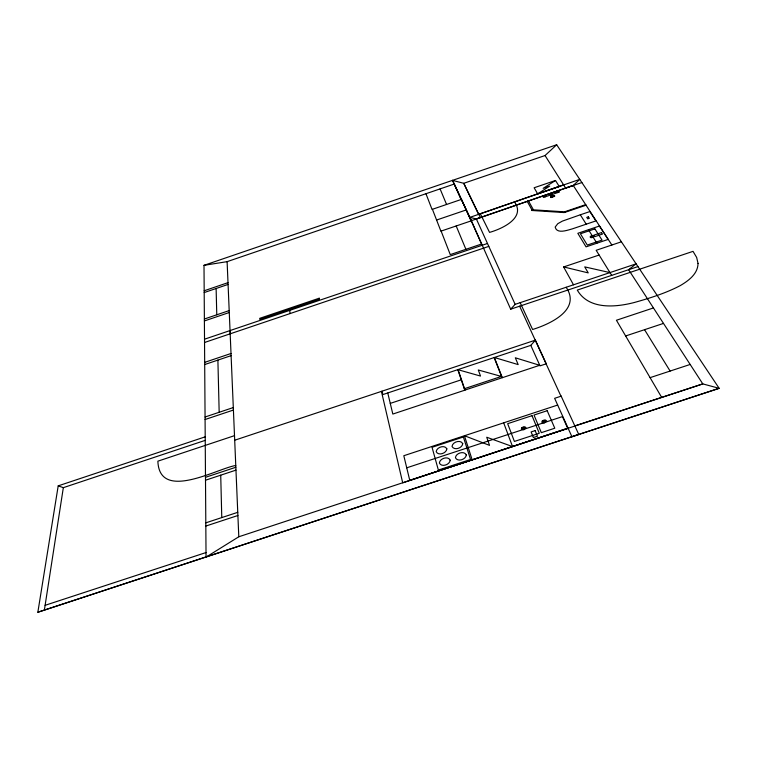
<?xml version="1.0" encoding="UTF-8"?>
<svg xmlns="http://www.w3.org/2000/svg" width="757" height="757" viewBox="0 0 757 757"><rect width="100%" height="100%" fill="white"/><g stroke="black" fill="none" stroke-linecap="round" stroke-linejoin="round"><path stroke-width="1.14" d="M44.37 610.104L63.333 487.659L205.232 440.356M37.85 612.243L719.15 388.313L702.799 383.894L238.796 536.77L206.046 557.133L204.002 265.328L556.669 144.757L719.15 388.313L37.85 612.243L58.204 485.862L205.204 436.836M530.799 345.372L535.407 340.139L546.28 363.786L540.025 365.868L530.789 345.372L382.862 394.586L382.067 391.18M556.669 144.757L545.049 155.535L463.748 183.298L452.478 180.374L471.327 220.703L573.248 185.474L579.767 179.371L469.851 217.382L510.682 309.187L515.139 304.352L636.107 263.843L628.603 269.71L702.818 383.922L574.828 425.888M537.659 193.868L549.705 186.099L543.148 188.332L555.506 180.488L559.262 186.525L537.659 193.868L534.13 187.764L555.506 180.488M563.615 184.869L478.594 214.354L463.748 183.298L480.373 217.59M204.002 265.328L227.109 261.657L454.257 184.046L471.327 220.703M204.172 290.773L227.999 282.654M204.191 292.562L228.075 284.424M436.581 220.032L466.189 209.963M580.307 214.799L562.375 221.11L557.777 223.703L555.165 227.072C556.811 234.263 567.343 230.213 572.349 228.869L595.91 220.912L589.854 211.572L580.307 214.799L586.211 224.186M581.878 182.541L565.63 188.058L545.049 155.535M480.118 217.656L476.342 218.934L469.851 217.382M550.765 194.946L543.46 197.426L542.693 196.12L558.704 190.679L559.508 191.975L552.137 194.483M551.011 195.353L552.383 194.89M204.371 319.009L229.182 310.588M204.39 320.949L229.267 312.509M585.681 204.645L564.854 211.705L565.205 212.272L586.05 205.213M204.513 339.202L487.489 243.48M204.541 342.486L488.804 246.375M204.683 362.366L231.008 353.491M204.693 364.552L231.103 355.648M621.412 241.805L596.175 250.293L611.694 275.368M599.109 255.043L563.624 266.956L573.503 284.802M510.682 309.187L637.943 266.587M205.062 417.003L233.307 407.559M205.081 419.52L233.411 410.048M234.5 435.654L157.872 461.174C159.367 502.118 217.751 468.205 235.768 465.489M234.689 440.233L535.407 340.139M653.442 307.938L616.425 320.249L661.684 397.416M390.271 403.396L461.486 379.74M464.306 388.738L501.541 376.39M625.642 335.966L663.492 323.409M205.488 477.317L235.843 467.258M205.507 480.222L235.966 470.125M568.043 428.112L402.705 482.824L381.424 391.397M557.654 405.052L403.812 455.723L409.755 480.335L568.147 428.358M205.809 522.841L237.755 512.328M650.093 377.648L690.166 364.458M205.828 526.058L237.887 515.508M406.727 467.817L562.451 416.615L567.769 428.443M45.108 605.316L206.018 552.553M609.972 272.596L584.716 266.88L588.246 272.899L563.681 266.937M501.588 376.494L478.292 369.974L480.525 376.068L457.815 369.653L464.779 390.139L502.09 377.771L494.132 357.569M58.204 485.862L63.333 487.659M464.495 435.739L489.533 445.371L486.713 437.224L512.555 446.602L503.67 422.832M611.874 245.013L573.248 185.474L476.352 218.962L515.139 304.352M588.454 229.731L596.904 243.205M644.548 329.692L670.115 371.062M556.972 191.266L557.824 192.543M551.351 193.177L552.459 195.013L554.692 196.318L550.916 197.605L551.087 195.486L549.979 193.641M544.311 195.571L545.078 196.877M514.486 201.949C526.058 217.855 501.995 228.879 489.561 232.39L480.317 213.758M566.16 287.263C581.471 309.887 549.714 324.195 532.597 329.494L520.182 302.668M519.624 306.188L560.984 396.223M471.053 220.921L461.486 199.384L432.039 209.424L425.954 193.716M452.601 180.336L461.117 199.507M456.187 225.974L465.905 249.318M440.091 188.881L446.564 204.466M441.123 231.084L450.264 254.607L481.566 244.019L471.27 220.845L440.905 231.159L432.417 209.292M458.051 369.634L465.016 390.12L392.826 414.06L387.773 393.015M464.429 435.758L472.16 459.859M289.685 310.389L290.092 313.559M230.194 330.516L230.336 333.761M227.109 261.657L238.796 536.77M216.124 288.493L216.776 314.798M217.893 360.105L219.17 412.291M220.722 475.178L221.773 517.589M466.293 454.9C466.019 459.537 457.569 462.262 455.43 457.758C455.752 453.14 464.107 450.434 466.293 454.9M462.735 443.63C462.423 448.163 454.162 450.85 452.024 446.469C452.383 441.956 460.559 439.287 462.735 443.63M450.197 460.18C449.895 464.789 441.463 467.599 439.372 463.038C439.722 458.449 448.068 455.667 450.197 460.18M446.857 448.844C446.516 453.348 438.265 456.121 436.183 451.683C436.562 447.198 444.738 444.463 446.857 448.844M698.039 263.427C697.888 273.977 688.444 280.781 680.221 285.635C665.677 293.243 649.922 298.135 634.177 302.535C615.29 307.418 588.615 309.783 577.279 290.082L693.034 251.352L696.658 257.446L698.039 263.427M543.081 421.289L542.987 422.103L544.359 422.387L545.655 421.223L544.16 420.674L543.081 421.289M542.201 421.11L542.031 422.538L544.434 423.031L546.696 421.006L545.504 420.021L544.094 420.031L542.201 421.11M521.592 427.885L521.393 429.323L523.759 429.825L526.049 427.79L524.885 426.797L523.494 426.806L521.592 427.885M522.462 428.065L522.349 428.888L523.702 429.181L525.017 428.017L523.551 427.45L522.462 428.065M594.037 236.108L593.762 236.761C593.062 237.764 589.391 238.332 590.28 236.449L591.813 235.626L594.037 236.108M591.018 236.515L590.971 237.055L592.135 237.159L593.176 236.316L591.018 236.515M564.959 211.856L564.287 212.575L531.688 210.465L532.351 209.765L564.959 211.856M554.635 195.883L550.509 197.331L554.626 195.864M545.381 195.845L544.699 196.233L545.381 195.845M557.379 191.928L556.546 192.051L557.379 191.928M528.49 200.946L527.222 201.381L532.048 210.077L533.325 209.642L528.49 200.946M319.199 298.22L259.717 318.337L259.802 319.407L319.378 299.252L319.199 298.22M588.378 216.814L586.76 217.363L587.716 218.849L589.334 218.3L588.378 216.814M599.459 226.012L577.828 233.307L586.05 246.858L608.155 239.42L599.44 226.021M594.888 228.888L580.411 233.771L587.29 245.05L602.033 240.092L594.888 228.888M601.503 232.588L593.819 235.181L594.756 236.667L602.458 234.074L601.503 232.588M539.75 365.281L502.307 377.696L494.349 357.493L518.176 364.6L515.309 357.787L539.694 365.3M561.164 396.166L554.626 398.314L571.932 436.742L578.783 434.499L561.164 396.166M463.379 436.978L432.048 447.302L438.36 470.05L470.551 459.49L463.379 436.978M532.01 415.669L507.673 423.683L514.4 441.445L539.277 433.278L532.01 415.669M547.188 410.71L534.007 415.054L541.312 432.654L554.786 428.225L547.188 410.71M535.133 430.61L531.111 431.935L533.373 437.537L537.423 436.202L535.133 430.61"/></g></svg>
